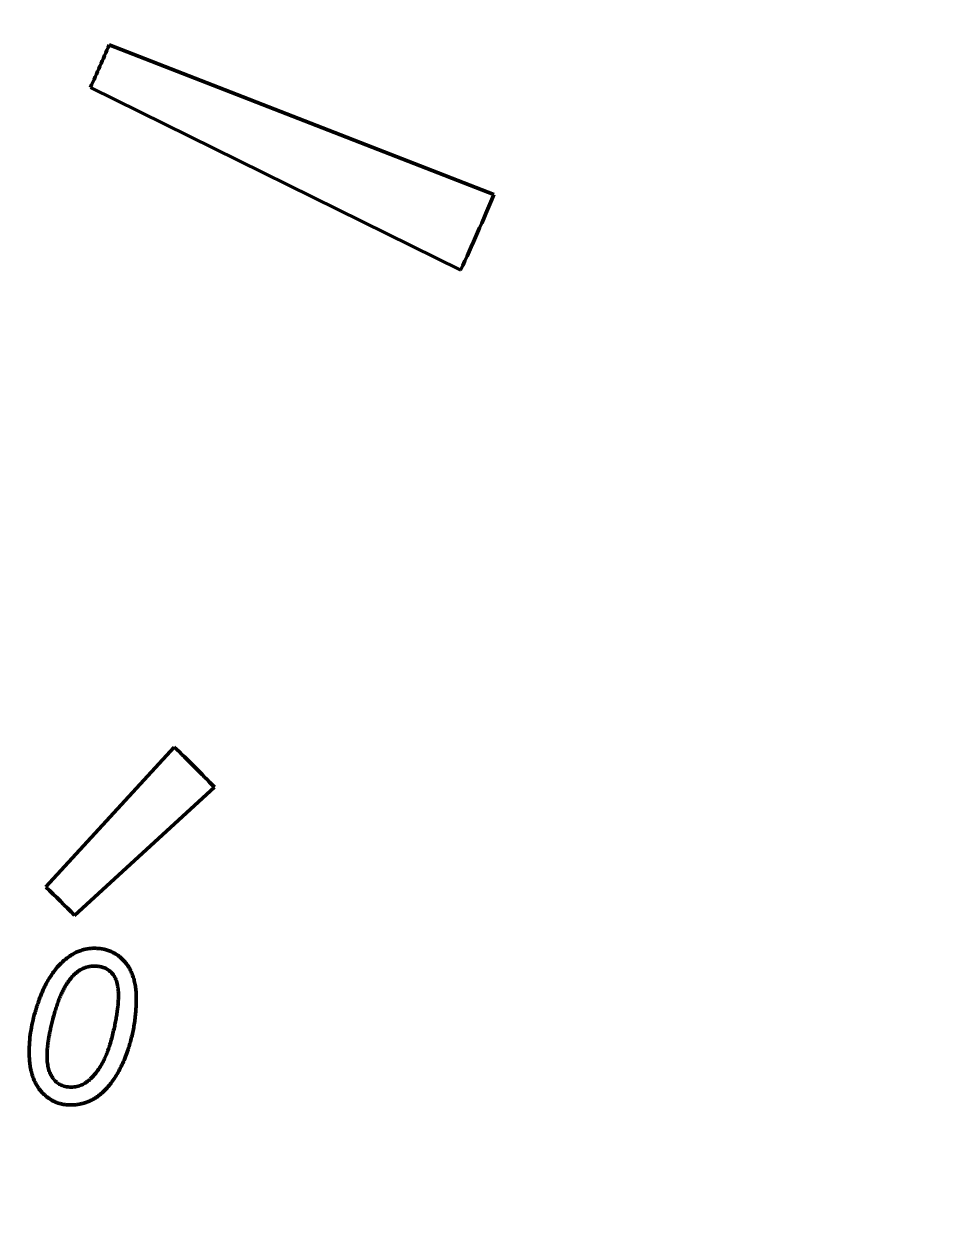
# Model space of a CAD drawing. Extents: x -188 to 653, y 38 to 632.
# Drawn here: x -52.62 to -34.56, y 440.62 to 463.64 of the extents above; entities that cross this region are included whole.
import ezdxf

# ---------------------------------------------------------------- set-up
doc = ezdxf.new("R2010")
doc.units = 0
doc.header["$LTSCALE"] = 5
doc.layers.get('Defpoints').update_dxf_attribs({"linetype": 'CONTINUOUS'})
doc.layers.add('1轮廓实线层', color=7, linetype='CONTINUOUS')
doc.layers.add('2细线层', color=3, linetype='CONTINUOUS')
doc.styles.add('PC_TEXTSTYLE', font='SIMKAI.TTF', dxfattribs={"width": 0.8})
doc.dimstyles.new('TH_GBDIM', dxfattribs={"dimtxt": 3.5, "dimasz": 2.5, "dimexe": 2, "dimexo": 0, "dimgap": 1.5, "dimtad": 1, "dimdec": 1, "dimzin": 0, "dimdsep": 46, "dimtxsty": 'PC_TEXTSTYLE', "dimcen": 2.5, "dimadec": 0, "dimazin": 0, "dimtfac": 0.714286, "dimtdec": 4, "dimtmove": 0, "dimatfit": 3, "dimfxl": 0, "dimtolj": 1, "dimtzin": 0, "dimarcsym": 0})

# ---------------------------------------------------------------- blocks, each defined once
blk = doc.blocks.new('*D13')
at = {"layer": '2细线层', "color": 0, "lineweight": -2}
for p, q in [((-156.574, 477.961), (-157.255, 477.961)), ((-156.755, 475.461), (-156.755, 403.009)), ((-51.415, 400.509), (-157.255, 400.509))]:
    blk.add_line(p, q, dxfattribs=at)
at = {"layer": '2细线层', "color": 0, "lineweight": 50}
for points in [[(-157.172, 475.461), (-156.339, 475.461), (-156.755, 477.961)], [(-157.172, 403.009), (-156.339, 403.009), (-156.755, 400.509)]]:
    blk.add_solid(points, dxfattribs=at)
at = {"layer": 'Defpoints', "color": 0, "lineweight": 50}
for p in [(-156.574, 477.961), (-156.755, 400.509), (-51.415, 400.509)]:
    blk.add_point(p, dxfattribs=at)
at = {"layer": '2细线层', "color": 0, "insert": (-160.005, 434.963), "char_height": 3.5, "attachment_point": 5, "rotation": 90}
blk.add_mtext('\\A1;109', dxfattribs=at)
blk = doc.blocks.new('*D15')
at = {"layer": '2细线层', "color": 0, "lineweight": -2}
for p, q in [((-154.415, 473.474), (-154.415, 388.119)), ((251.218, 470.851), (251.218, 388.119)), ((-151.915, 388.619), (248.718, 388.619))]:
    blk.add_line(p, q, dxfattribs=at)
at = {"layer": '2细线层', "color": 0, "lineweight": 50}
for points in [[(-151.915, 389.036), (-151.915, 388.203), (-154.415, 388.619)], [(248.718, 389.036), (248.718, 388.203), (251.218, 388.619)]]:
    blk.add_solid(points, dxfattribs=at)
at = {"layer": 'Defpoints', "color": 0, "lineweight": 50}
for p in [(-154.415, 473.474), (251.218, 470.851), (251.218, 388.619)]:
    blk.add_point(p, dxfattribs=at)
at = {"layer": '2细线层', "color": 0, "insert": (48.17, 391.869), "char_height": 3.5, "attachment_point": 5}
blk.add_mtext('\\A1;404', dxfattribs=at)

msp = doc.modelspace()

# ---------------------------------------------------------------- linework, layer by layer
at = {"layer": '1轮廓实线层', "lineweight": 50}
for p, q in [((-43.507, 460.331), (-50.966, 463.232)), ((-51.329, 462.406), (-44.151, 458.867)), ((-49.705, 449.621), (-52.191, 446.908)), ((-51.637, 446.355), (-48.923, 448.841))]:
    msp.add_line(p, q, dxfattribs=at)
for centre, radius, start, end in [((-85.561, 477.961), 37.6, 335.5626, 336.9368), ((-85.561, 477.961), 45.6, 335.2444, 337.2549), ((-65.561, 432.961), 23, 43.6647, 46.4151), ((-65.561, 432.961), 19.32, 43.8865, 46.2084)]:
    msp.add_arc(centre, radius, start, end, dxfattribs=at)
for points, knots in [([(-52.517, 443.709), (-52.516, 443.772), (-52.513, 443.899), (-52.491, 444.091), (-52.456, 444.284), (-52.414, 444.443), (-52.376, 444.569), (-52.345, 444.659), (-52.316, 444.745), (-52.284, 444.825), (-52.252, 444.901), (-52.219, 444.971), (-52.186, 445.037), (-52.141, 445.117), (-52.083, 445.207), (-52.012, 445.306), (-51.938, 445.391), (-51.864, 445.464), (-51.789, 445.526), (-51.715, 445.579), (-51.642, 445.623), (-51.568, 445.659), (-51.493, 445.687), (-51.414, 445.706), (-51.331, 445.719), (-51.275, 445.72), (-51.246, 445.72)], [0, 0, 0, 0, 0.072796, 0.146675, 0.221819, 0.298833, 0.336966, 0.37348, 0.408245, 0.441522, 0.472876, 0.502941, 0.53124, 0.558022, 0.608376, 0.654982, 0.698039, 0.737723, 0.774948, 0.809874, 0.842508, 0.873595, 0.904058, 0.934975, 0.966948, 1, 1, 1, 1]), ([(-51.246, 445.72), (-51.218, 445.719), (-51.163, 445.718), (-51.082, 445.706), (-51.004, 445.686), (-50.93, 445.659), (-50.86, 445.622), (-50.792, 445.579), (-50.729, 445.526), (-50.67, 445.467), (-50.615, 445.401), (-50.568, 445.326), (-50.529, 445.244), (-50.496, 445.156), (-50.471, 445.06), (-50.453, 444.958), (-50.442, 444.848), (-50.441, 444.773), (-50.44, 444.734)], [0, 0, 0, 0, 0.058745, 0.115879, 0.171275, 0.226309, 0.281041, 0.336488, 0.393368, 0.452042, 0.51193, 0.572968, 0.635943, 0.701574, 0.770088, 0.842433, 0.919078, 1, 1, 1, 1]), ([(-51.244, 445.374), (-51.268, 445.373), (-51.317, 445.372), (-51.389, 445.357), (-51.458, 445.335), (-51.526, 445.303), (-51.591, 445.26), (-51.654, 445.204), (-51.716, 445.135), (-51.753, 445.083), (-51.772, 445.056)], [0, 0, 0, 0, 0.113865, 0.2268, 0.338478, 0.453092, 0.572233, 0.701614, 0.843457, 1, 1, 1, 1]), ([(-50.787, 444.795), (-50.787, 444.82), (-50.787, 444.868), (-50.793, 444.937), (-50.804, 445), (-50.816, 445.059), (-50.835, 445.111), (-50.856, 445.159), (-50.882, 445.202), (-50.912, 445.238), (-50.945, 445.271), (-50.98, 445.298), (-51.018, 445.322), (-51.058, 445.341), (-51.101, 445.355), (-51.146, 445.367), (-51.195, 445.372), (-51.227, 445.374), (-51.244, 445.374)], [0, 0, 0, 0, 0.088053, 0.170664, 0.246787, 0.31797, 0.38383, 0.445961, 0.504754, 0.56075, 0.614899, 0.66844, 0.72086, 0.773997, 0.827634, 0.882833, 0.940531, 1, 1, 1, 1]), ([(-51.772, 445.056), (-51.786, 445.034), (-51.816, 444.989), (-51.855, 444.915), (-51.894, 444.835), (-51.931, 444.746), (-51.967, 444.65), (-52.001, 444.546), (-52.035, 444.435), (-52.055, 444.357), (-52.065, 444.318)], [0, 0, 0, 0, 0.097178, 0.201004, 0.313872, 0.434053, 0.562776, 0.699272, 0.845597, 1, 1, 1, 1]), ([(-51.304, 443.212), (-51.283, 443.235), (-51.24, 443.281), (-51.182, 443.358), (-51.126, 443.442), (-51.077, 443.534), (-51.03, 443.633), (-50.988, 443.74), (-50.949, 443.855), (-50.916, 443.974), (-50.886, 444.095), (-50.859, 444.212), (-50.837, 444.323), (-50.819, 444.429), (-50.804, 444.529), (-50.794, 444.623), (-50.788, 444.711), (-50.787, 444.768), (-50.787, 444.795)], [0, 0, 0, 0, 0.054883, 0.111449, 0.170256, 0.232038, 0.296168, 0.364001, 0.434967, 0.50926, 0.583691, 0.654449, 0.72123, 0.784426, 0.843445, 0.899342, 0.951495, 1, 1, 1, 1]), ([(-50.44, 444.734), (-50.441, 444.693), (-50.442, 444.611), (-50.45, 444.488), (-50.462, 444.365), (-50.479, 444.243), (-50.502, 444.121), (-50.53, 443.999), (-50.562, 443.878), (-50.588, 443.798), (-50.6, 443.758)], [0, 0, 0, 0, 0.123994, 0.24761, 0.371568, 0.496174, 0.621067, 0.746351, 0.872797, 1, 1, 1, 1]), ([(-52.065, 444.318), (-52.074, 444.284), (-52.09, 444.217), (-52.112, 444.12), (-52.13, 444.028), (-52.145, 443.941), (-52.156, 443.859), (-52.165, 443.782), (-52.17, 443.71), (-52.171, 443.664), (-52.171, 443.642)], [0, 0, 0, 0, 0.1532287, 0.2986395, 0.4352543, 0.5641812, 0.6853726, 0.7981979, 0.9027038, 1, 1, 1, 1]), ([(-51.714, 442.682), (-51.742, 442.683), (-51.796, 442.684), (-51.876, 442.697), (-51.953, 442.717), (-52.027, 442.746), (-52.097, 442.784), (-52.163, 442.829), (-52.226, 442.883), (-52.287, 442.944), (-52.341, 443.013), (-52.388, 443.091), (-52.429, 443.176), (-52.461, 443.268), (-52.487, 443.368), (-52.504, 443.475), (-52.515, 443.59), (-52.517, 443.668), (-52.517, 443.709)], [0, 0, 0, 0, 0.056673, 0.11143, 0.165353, 0.219124, 0.273071, 0.327675, 0.38413, 0.442716, 0.503186, 0.564664, 0.628321, 0.694867, 0.764802, 0.838837, 0.917114, 1, 1, 1, 1]), ([(-52.171, 443.642), (-52.171, 443.62), (-52.171, 443.579), (-52.166, 443.519), (-52.159, 443.462), (-52.148, 443.409), (-52.136, 443.359), (-52.119, 443.313), (-52.101, 443.27), (-52.085, 443.244), (-52.077, 443.232)], [0, 0, 0, 0, 0.149608, 0.291173, 0.424896, 0.551373, 0.672542, 0.786356, 0.89568, 1, 1, 1, 1]), ([(-50.6, 443.758), (-50.616, 443.711), (-50.647, 443.62), (-50.702, 443.491), (-50.761, 443.37), (-50.823, 443.258), (-50.892, 443.154), (-50.964, 443.06), (-51.041, 442.974), (-51.097, 442.924), (-51.125, 442.899)], [0, 0, 0, 0, 0.144606, 0.282107, 0.414027, 0.540032, 0.660947, 0.777882, 0.890226, 1, 1, 1, 1]), ([(-52.077, 443.232), (-52.067, 443.216), (-52.045, 443.184), (-52.008, 443.142), (-51.966, 443.106), (-51.92, 443.078), (-51.871, 443.055), (-51.818, 443.039), (-51.761, 443.029), (-51.722, 443.028), (-51.701, 443.028)], [0, 0, 0, 0, 0.129724, 0.253993, 0.375613, 0.494185, 0.613481, 0.736793, 0.864531, 1, 1, 1, 1]), ([(-51.701, 443.028), (-51.683, 443.029), (-51.648, 443.03), (-51.594, 443.038), (-51.543, 443.053), (-51.492, 443.073), (-51.443, 443.1), (-51.395, 443.132), (-51.348, 443.169), (-51.319, 443.198), (-51.304, 443.212)], [0, 0, 0, 0, 0.1202841, 0.2378733, 0.3570195, 0.4779459, 0.6003214, 0.7283783, 0.8602982, 1, 1, 1, 1]), ([(-51.125, 442.899), (-51.146, 442.881), (-51.189, 442.847), (-51.257, 442.803), (-51.328, 442.766), (-51.401, 442.735), (-51.476, 442.711), (-51.553, 442.694), (-51.633, 442.684), (-51.687, 442.683), (-51.714, 442.682)], [0, 0, 0, 0, 0.12958, 0.255695, 0.379827, 0.502923, 0.624782, 0.747615, 0.872381, 1, 1, 1, 1])]:
    msp.add_open_spline(points, degree=3, knots=knots, dxfattribs=at)

# ---------------------------------------------------------------- dimensions: what is measured, and where the dimension line sits
at = {"layer": '2细线层'}
dim = msp.add_linear_dim(base=(-156.755, 400.509), p1=(-156.574, 477.961), p2=(-51.415, 400.509), angle=90, text='109', dimstyle='TH_GBDIM', override={"dimexe": 0.5, "dimtxsty": 'Standard', "dimcen": 0.09}, dxfattribs=at)
dim.commit()
dim.dimension.update_dxf_attribs({"geometry": '*D13', "text_midpoint": (-156.755, 434.963), "dimtype": 160})
dim = msp.add_linear_dim(base=(251.218, 388.619), p1=(-154.415, 473.474), p2=(251.218, 470.851), text='404', dimstyle='TH_GBDIM', override={"dimexe": 0.5, "dimtxsty": 'Standard', "dimcen": 0.09}, dxfattribs=at)
dim.commit()
dim.dimension.update_dxf_attribs({"geometry": '*D15', "text_midpoint": (48.17, 388.619), "dimtype": 160})

doc.saveas('drawing.dxf')
